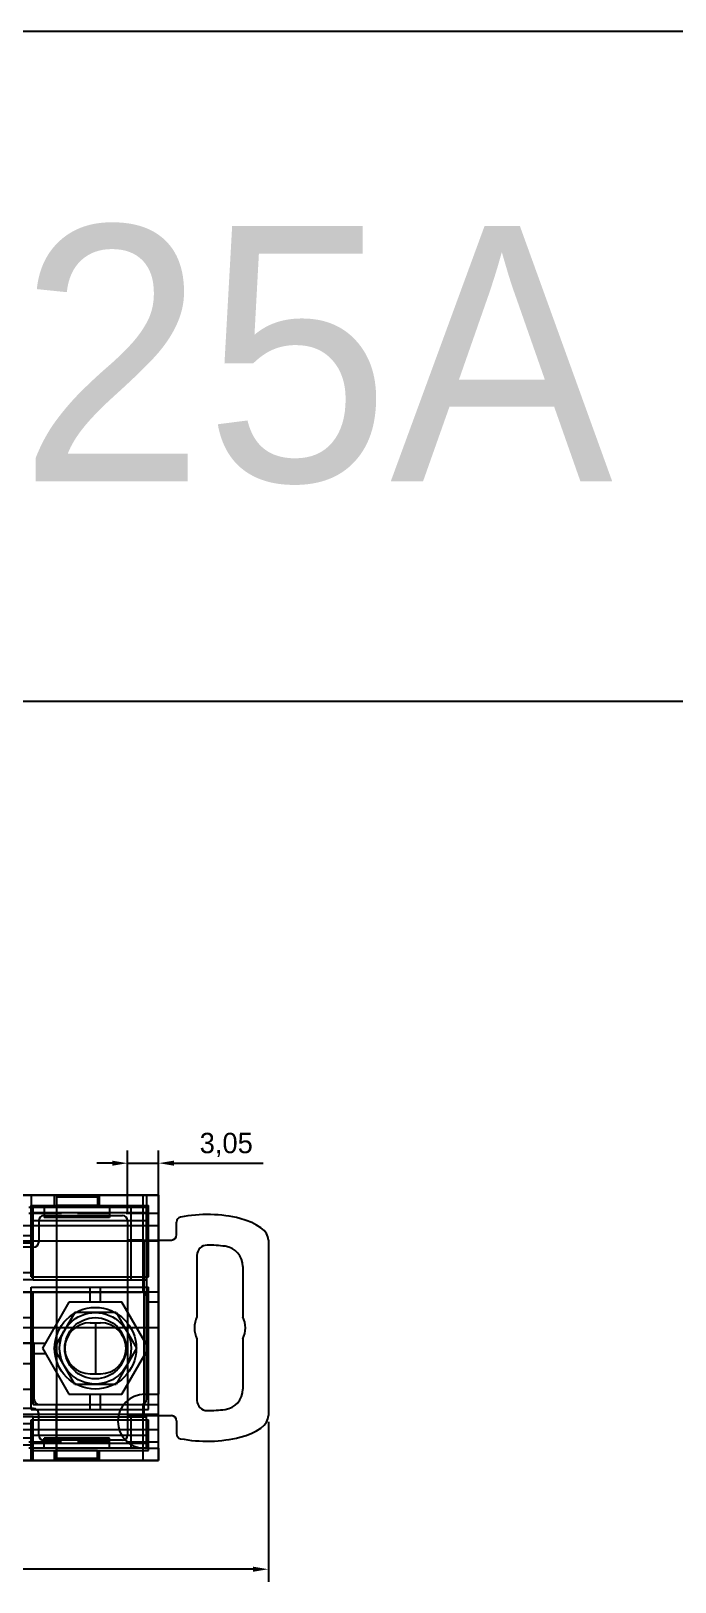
# Model space of a CAD drawing. Header units: millimetres. Extents: x 1406 to 2636, y 2148 to 2456.
# Drawn here: x 1668.1 to 1731.1, y 2303.8 to 2455.7 of the extents above; entities that cross this region are included whole.
import ezdxf

# ---------------------------------------------------------------- set-up
doc = ezdxf.new("R2010")
doc.units = ezdxf.units.MM
doc.linetypes.add('HIDDEN2', pattern=[4.7625, 3.175, -1.5875])
for name, color, linetype in [('Bus-Bar', 7, 'Continuous'), ('CASE-COVER', 7, 'Continuous'), ('CASE-상', 7, 'Continuous'), ('CASE-하', 7, 'Continuous'), ('DINRAIL', 5, 'Continuous'), ('방열판', 7, 'Continuous')]:
    doc.layers.add(name, color=color, linetype=linetype)
doc.dimstyles.new('ISO-25', dxfattribs={"dimtxt": 2, "dimasz": 1.5, "dimexe": 1.25, "dimexo": 0.625, "dimtad": 1, "dimtxsty": 'Standard', "dimcen": 2.5, "dimclrd": 6, "dimclre": 6, "dimclrt": 1, "dimazin": 0, "dimtfac": 1, "dimtmove": 0, "dimatfit": 3, "dimfxl": 1, "dimarcsym": 0})

# ---------------------------------------------------------------- blocks, each defined once
blk = doc.blocks.new('*D511')
at = {"color": 6, "lineweight": -2, "transparency": 16777216}
for p, q in [((1677.53, 2339.81), (1677.53, 2346.06)), ((1680.58, 2339.81), (1680.58, 2346.06)), ((1676.03, 2344.81), (1674.53, 2344.81)), ((1677.53, 2344.81), (1680.58, 2344.81)), ((1682.08, 2344.81), (1690.83, 2344.81))]:
    blk.add_line(p, q, dxfattribs=at)
at = {"color": 6, "transparency": 16777216}
for points in [[(1676.03, 2345.06), (1676.03, 2344.56), (1677.53, 2344.81)], [(1682.08, 2345.06), (1682.08, 2344.56), (1680.58, 2344.81)]]:
    blk.add_solid(points, dxfattribs=at)
at = {"layer": 'Defpoints', "color": 0, "transparency": 16777216}
for p in [(1680.58, 2344.81), (1677.53, 2339.18), (1680.58, 2339.18)]:
    blk.add_point(p, dxfattribs=at)
at = {"color": 1, "transparency": 16777216, "insert": (1687.2, 2346.6), "char_height": 2, "attachment_point": 5}
blk.add_mtext('3,05', dxfattribs=at)
blk = doc.blocks.new('*D512')
at = {"color": 6, "lineweight": -2, "transparency": 16777216}
for p, q in [((1590.83, 2319.46), (1590.83, 2303.79)), ((1691.33, 2319.46), (1691.33, 2303.79)), ((1689.83, 2305.04), (1592.33, 2305.04))]:
    blk.add_line(p, q, dxfattribs=at)
at = {"color": 6, "transparency": 16777216}
for points in [[(1592.33, 2305.29), (1592.33, 2304.79), (1590.83, 2305.04)], [(1689.83, 2305.29), (1689.83, 2304.79), (1691.33, 2305.04)]]:
    blk.add_solid(points, dxfattribs=at)
at = {"layer": 'Defpoints', "color": 0, "transparency": 16777216}
for p in [(1590.83, 2320.08), (1691.33, 2320.08), (1590.83, 2305.04)]:
    blk.add_point(p, dxfattribs=at)
at = {"color": 1, "transparency": 16777216, "insert": (1641.08, 2306.83), "char_height": 2, "attachment_point": 5}
blk.add_mtext('100,5', dxfattribs=at)

msp = doc.modelspace()

# ---------------------------------------------------------------- linework, layer by layer
at = {"color": 1}
msp.add_line((1406.218, 2455.699), (2635.997, 2455.699), dxfattribs=at)
at = {"color": 1, "ltscale": 10}
msp.add_line((2635.997, 2390.025), (1406.218, 2390.025), dxfattribs=at)
msp.add_line((1674.383, 2329.18), (1674.383, 2324.18))
at = {"layer": 'Bus-Bar', "color": 2, "ltscale": 10}
for p, q in [((1656.625, 2332.18), (1678.883, 2332.18)), ((1673.883, 2329.18), (1674.883, 2329.18)), ((1673.883, 2324.18), (1674.883, 2324.18)), ((1668.883, 2321.18), (1678.883, 2321.18))]:
    msp.add_line(p, q, dxfattribs=at)
at = {"layer": 'Bus-Bar', "color": 2}
for p, q in [((1679.383, 2321.68), (1679.383, 2331.68)), ((1668.383, 2327.18), (1656.797, 2327.18)), ((1668.383, 2321.68), (1668.383, 2327.18))]:
    msp.add_line(p, q, dxfattribs=at)
at = {"layer": 'Bus-Bar', "color": 2, "ltscale": 10}
for centre, radius, start, end in [((1678.883, 2331.68), 0.5, 0, 90), ((1673.883, 2326.68), 2.5, 90, 270), ((1674.883, 2326.68), 2.5, 270, 90)]:
    msp.add_arc(centre, radius, start, end, dxfattribs=at)
at = {"layer": 'Bus-Bar', "color": 2}
for centre, start, end in [((1668.883, 2321.68), 180, 270), ((1678.883, 2321.68), 270, 0)]:
    msp.add_arc(centre, 0.5, start, end, dxfattribs=at)
at = {"layer": 'CASE-COVER', "color": 3}
for p, q in [((1680.578, 2341.68), (1600.578, 2341.68)), ((1670.578, 2341.68), (1670.578, 2315.68)), ((1679.378, 2341.68), (1679.378, 2322.18)), ((1680.578, 2341.68), (1680.578, 2322.18)), ((1679.378, 2340.48), (1667.878, 2340.48)), ((1680.578, 2331.18), (1679.378, 2331.18)), ((1679.228, 2316.88), (1667.878, 2316.88)), ((1679.228, 2316.88), (1680.578, 2316.88)), ((1680.578, 2316.88), (1680.578, 2315.68)), ((1680.578, 2315.68), (1600.578, 2315.68))]:
    msp.add_line(p, q, dxfattribs=at)
at = {"layer": 'CASE-COVER', "color": 3, "ltscale": 10}
msp.add_line((1679.228, 2322.18), (1680.578, 2322.18), dxfattribs=at)
at = {"layer": 'CASE-COVER', "color": 3}
msp.add_circle((1674.378, 2326.68), 3.5, dxfattribs=at)
msp.add_arc((1679.228, 2319.53), 2.65, 90, 270, dxfattribs=at)
at = {"layer": 'CASE-상', "color": 2}
for p, q in [((1610.578, 2341.68), (1670.578, 2341.68)), ((1674.578, 2341.48), (1670.578, 2341.48)), ((1680.578, 2341.68), (1674.578, 2341.68)), ((1669.378, 2340.48), (1668.278, 2340.48)), ((1675.778, 2339.48), (1669.378, 2339.48)), ((1674.578, 2340.68), (1670.578, 2340.68)), ((1679.378, 2340.48), (1675.778, 2340.48)), ((1668.278, 2337.68), (1667.078, 2337.68)), ((1668.278, 2336.98), (1667.078, 2336.98)), ((1668.278, 2334.08), (1667.078, 2334.08)), ((1668.278, 2333.38), (1667.078, 2333.38)), ((1668.278, 2333.38), (1679.378, 2333.38)), ((1680.578, 2332.18), (1659.078, 2332.18)), ((1667.078, 2329.68), (1668.278, 2329.68)), ((1612.878, 2327.18), (1668.278, 2327.18)), ((1667.078, 2325.18), (1668.278, 2325.18)), ((1667.078, 2322.68), (1668.278, 2322.68)), ((1668.278, 2321.18), (1680.578, 2321.18)), ((1668.278, 2319.98), (1667.078, 2319.98)), ((1668.278, 2319.98), (1679.378, 2319.98)), ((1668.278, 2319.28), (1667.078, 2319.28)), ((1668.278, 2317.88), (1667.078, 2317.88)), ((1668.278, 2317.18), (1667.078, 2317.18)), ((1669.378, 2316.88), (1668.278, 2316.88)), ((1675.778, 2317.88), (1669.378, 2317.88)), ((1674.578, 2316.68), (1670.578, 2316.68)), ((1679.378, 2316.88), (1675.778, 2316.88)), ((1610.578, 2315.68), (1670.578, 2315.68)), ((1674.578, 2315.88), (1670.578, 2315.88)), ((1680.578, 2315.68), (1674.578, 2315.68))]:
    msp.add_line(p, q, dxfattribs=at)
at = {"layer": 'CASE-상', "color": 2, "ltscale": 10}
for p, q in [((1670.578, 2341.68), (1670.578, 2332.18)), ((1674.578, 2341.68), (1674.578, 2340.68)), ((1679.078, 2332.18), (1679.078, 2341.68)), ((1680.578, 2332.18), (1680.578, 2341.68)), ((1668.278, 2333.38), (1668.278, 2340.48)), ((1669.378, 2340.48), (1669.378, 2339.48)), ((1675.778, 2340.48), (1675.778, 2339.48)), ((1677.878, 2333.38), (1677.878, 2340.48)), ((1679.378, 2333.38), (1679.378, 2340.48)), ((1668.278, 2321.18), (1668.278, 2332.18)), ((1670.578, 2315.68), (1670.578, 2321.18)), ((1679.078, 2315.68), (1679.078, 2321.18)), ((1680.578, 2315.68), (1680.578, 2321.18)), ((1668.278, 2315.68), (1668.278, 2319.98)), ((1677.878, 2316.88), (1677.878, 2319.98)), ((1679.378, 2316.88), (1679.378, 2319.98)), ((1669.378, 2316.88), (1669.378, 2317.88)), ((1674.578, 2315.68), (1674.578, 2316.68)), ((1675.778, 2316.88), (1675.778, 2317.88))]:
    msp.add_line(p, q, dxfattribs=at)
at = {"layer": 'CASE-하', "color": 5}
for p, q in [((1600.578, 2341.68), (1680.578, 2341.68)), ((1668.078, 2340.68), (1679.578, 2340.68)), ((1668.078, 2339.967), (1679.578, 2339.967)), ((1668.078, 2339.18), (1679.578, 2339.18)), ((1668.078, 2333.68), (1679.578, 2333.68)), ((1668.078, 2332.68), (1679.578, 2332.68)), ((1671.785, 2331.18), (1669.188, 2326.68)), ((1676.98, 2331.18), (1671.785, 2331.18)), ((1679.578, 2326.68), (1676.98, 2331.18)), ((1672.362, 2330.18), (1670.341, 2326.68)), ((1676.403, 2330.18), (1672.362, 2330.18)), ((1676.403, 2330.18), (1678.424, 2326.68)), ((1669.188, 2326.68), (1671.785, 2322.181)), ((1672.361, 2323.181), (1670.341, 2326.68)), ((1678.424, 2326.68), (1676.404, 2323.181)), ((1676.98, 2322.181), (1679.578, 2326.68)), ((1672.361, 2323.181), (1676.404, 2323.181)), ((1671.785, 2322.181), (1676.98, 2322.181)), ((1668.078, 2320.68), (1679.578, 2320.68)), ((1668.078, 2319.68), (1679.578, 2319.68)), ((1668.078, 2318.18), (1679.578, 2318.18)), ((1668.078, 2317.394), (1679.578, 2317.394)), ((1668.078, 2316.68), (1679.578, 2316.68)), ((1600.578, 2315.68), (1680.578, 2315.68))]:
    msp.add_line(p, q, dxfattribs=at)
at = {"layer": 'CASE-하', "color": 5, "ltscale": 10}
for p, q in [((1668.078, 2341.68), (1668.078, 2340.68)), ((1670.378, 2340.68), (1670.378, 2341.68)), ((1674.778, 2340.68), (1674.778, 2341.68)), ((1680.578, 2315.68), (1680.578, 2341.68)), ((1668.078, 2333.68), (1668.078, 2340.68)), ((1679.578, 2333.68), (1679.578, 2340.68)), ((1668.078, 2320.68), (1668.078, 2332.68)), ((1673.883, 2331.18), (1673.883, 2332.68)), ((1674.883, 2331.18), (1674.883, 2332.68)), ((1679.578, 2320.68), (1679.578, 2332.68)), ((1668.078, 2327.18), (1669.476, 2327.18)), ((1668.078, 2326.18), (1669.476, 2326.18)), ((1673.883, 2320.68), (1673.883, 2322.181)), ((1674.883, 2320.68), (1674.883, 2322.181)), ((1668.078, 2316.68), (1668.078, 2319.68)), ((1679.578, 2316.68), (1679.578, 2319.68)), ((1668.078, 2315.68), (1668.078, 2316.68)), ((1670.378, 2315.68), (1670.378, 2316.68)), ((1674.778, 2315.68), (1674.778, 2316.68))]:
    msp.add_line(p, q, dxfattribs=at)
for radius in [4, 3]:
    msp.add_circle((1674.383, 2326.68), radius, dxfattribs=at)
at = {"layer": 'DINRAIL'}
for p, q in [((1669.328, 2339.68), (1677.028, 2339.68)), ((1668.828, 2339.18), (1668.828, 2337.08)), ((1677.528, 2339.18), (1677.528, 2318.18)), ((1682.328, 2337.779), (1682.328, 2339.042)), ((1668.328, 2336.58), (1664.828, 2336.58)), ((1679.128, 2337.279), (1677.528, 2337.279)), ((1679.128, 2337.279), (1681.828, 2337.279)), ((1691.328, 2337.28), (1691.328, 2320.08)), ((1684.328, 2335.78), (1684.328, 2329.77)), ((1688.828, 2334.687), (1688.828, 2330.256)), ((1688.828, 2334.687), (1688.828, 2329.77)), ((1680.578, 2328.68), (1584.858, 2328.68)), ((1684.328, 2327.591), (1684.328, 2321.58)), ((1688.828, 2327.591), (1688.828, 2322.673)), ((1688.828, 2327.105), (1688.828, 2322.673)), ((1668.328, 2320.78), (1664.828, 2320.78)), ((1668.828, 2318.18), (1668.828, 2320.28)), ((1679.128, 2320.082), (1677.528, 2320.082)), ((1679.128, 2320.082), (1681.828, 2320.082)), ((1682.328, 2319.582), (1682.328, 2318.317)), ((1677.028, 2317.68), (1669.328, 2317.68))]:
    msp.add_line(p, q, dxfattribs=at)
at = {"layer": 'DINRAIL', "color": 4}
msp.add_line((1679.128, 2337.279), (1679.128, 2320.082), dxfattribs=at)
at = {"layer": 'DINRAIL'}
for centre, radius, start, end in [((1669.328, 2339.18), 0.5, 90, 180), ((1677.028, 2339.18), 0.5, 0, 90), ((1682.828, 2339.042), 0.5, 101.32608, 180), ((1668.328, 2337.08), 0.5, 270, 0), ((1681.828, 2337.779), 0.5, 270, 0), ((1685.328, 2335.78), 1, 90.00749, 180), ((1686.828, 2334.687), 2, 360, 82.75636), ((1686.578, 2328.68), 2.5, 154.15807, 205.84193), ((1686.578, 2328.68), 2.5, 334.15807, 25.84193), ((1685.328, 2321.58), 1, 180, 270), ((1686.828, 2322.673), 2, 277.25175, 360), ((1668.328, 2320.28), 0.5, 0, 90), ((1681.828, 2319.582), 0.5, 0, 90), ((1669.328, 2318.18), 0.5, 180, 270), ((1677.028, 2318.18), 0.5, 270, 0), ((1682.828, 2318.317), 0.5, 180, 258.68093)]:
    msp.add_arc(centre, radius, start, end, dxfattribs=at)
for centre, major_axis, start_param, end_param in [((1685.328, 2337.28), (6, 0.001), -0.0001226, 2.0185896), ((1685.328, 2334.28), (6, 0.001), 1.2743868, 1.5707568), ((1685.328, 2320.08), (6, 0), 4.2645455, 6.2831853), ((1685.328, 2323.08), (6, 0), 4.712389, 5.0087862)]:
    msp.add_ellipse(centre, major_axis=major_axis, ratio=0.4166667, start_param=start_param, end_param=end_param, dxfattribs=at)
at = {"layer": '방열판'}
for p, q in [((1680.578, 2341.68), (1600.578, 2341.68)), ((1680.578, 2315.68), (1680.578, 2341.68)), ((1680.578, 2338.68), (1600.578, 2338.68)), ((1680.578, 2337.18), (1600.578, 2337.18)), ((1680.578, 2320.18), (1600.578, 2320.18)), ((1680.578, 2318.68), (1600.578, 2318.68)), ((1600.578, 2315.68), (1680.578, 2315.68))]:
    msp.add_line(p, q, dxfattribs=at)
at = {"layer": '방열판', "color": 4, "linetype": 'HIDDEN2'}
for p, q in [((1680.578, 2339.88), (1600.578, 2339.88)), ((1680.578, 2317.48), (1600.578, 2317.48))]:
    msp.add_line(p, q, dxfattribs=at)

# ---------------------------------------------------------------- texts
at = {"ltscale": 10, "insert": (1590.511, 2436.594), "char_height": 25, "width": 222.89545, "attachment_point": 1}
msp.add_mtext('{\\fGulim|b0|i0|c129|p50;10A, 25A}', dxfattribs=at)

# ---------------------------------------------------------------- dimensions: what is measured, and where the dimension line sits
for base, p1, p2, picture, middle in [((1680.578, 2344.812), (1677.528, 2339.18), (1680.578, 2339.18), '*D511', (1687.203, 2346.603)), ((1590.828, 2305.04), (1691.328, 2320.08), (1590.828, 2320.081), '*D512', (1641.078, 2306.832))]:
    dim = msp.add_linear_dim(base=base, p1=p1, p2=p2, dimstyle='ISO-25')
    dim.commit()
    dim.dimension.update_dxf_attribs({"geometry": picture, "text_midpoint": middle})

doc.saveas('drawing.dxf')
